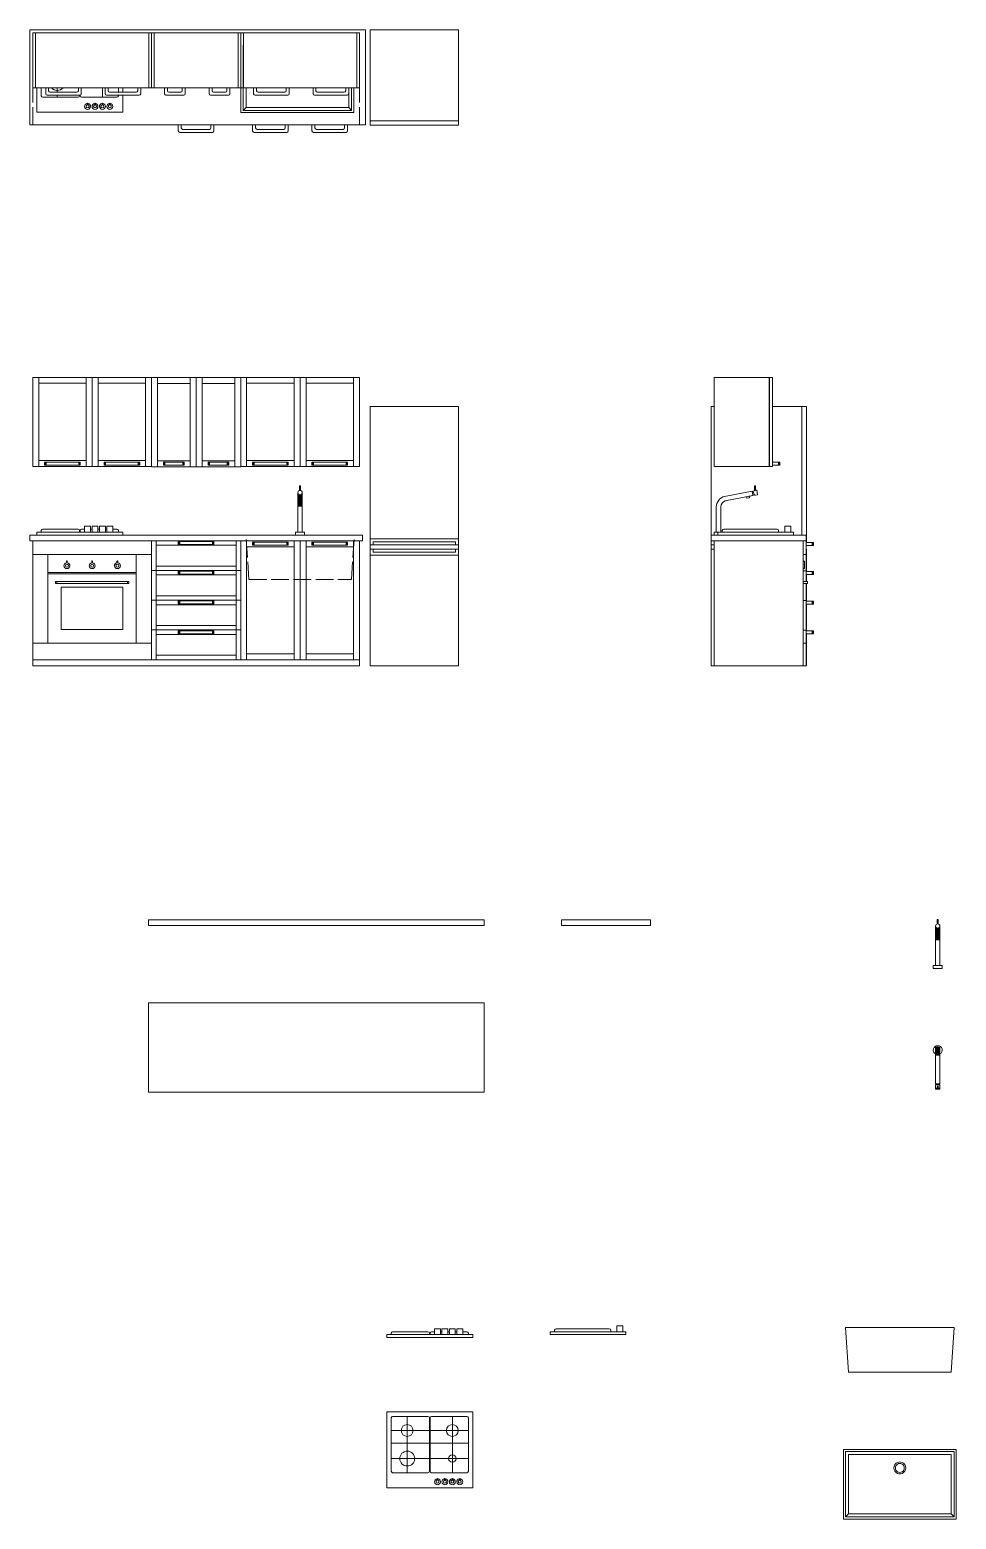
# Model space of a CAD drawing. Header units: millimetres. Extents: x 2174 to 3521, y 2060 to 3076.
# Drawn here: x 2174 to 2798, y 2073 to 3076 of the extents above; entities that cross this region are included whole.
import ezdxf

# ---------------------------------------------------------------- set-up
doc = ezdxf.new("R2010")
doc.units = ezdxf.units.MM
doc.linetypes.add('ACAD_ISO02W100', pattern=[15, 12, -3])
doc.layers.add('A-FURN', color=8, linetype='Continuous', lineweight=18)

# ---------------------------------------------------------------- blocks, each defined once
blk = doc.blocks.new('metod 70213569')
at = {"layer": 'A-FURN'}
for p, q in [((2476.7, 1323.8), (2476.7, 1325.8)), ((2476.7, 1325.8), (2477.7, 1325.8)), ((2500.7, 1323.8), (2476.7, 1323.8)), ((2476.7, 1323.8), (2477.7, 1323.8)), ((2476.7, 1323.8), (2476.8, 1323.8)), ((2476.8, 1323.8), (2476.8, 1325.8)), ((2477, 1325.8), (2477, 1323.8)), ((2477, 1325.8), (2477.3, 1325.8)), ((2477.3, 1325.8), (2477.3, 1323.8)), ((2477.7, 1325.8), (2477.7, 1323.8)), ((2499.7, 1325.8), (2499.7, 1323.8)), ((2500.7, 1325.8), (2499.7, 1325.8)), ((2500.7, 1323.8), (2499.7, 1323.8)), ((2500.4, 1325.8), (2500.1, 1325.8)), ((2500.1, 1325.8), (2500.1, 1323.8)), ((2500.4, 1325.8), (2500.4, 1323.8)), ((2500.6, 1323.8), (2500.6, 1325.8)), ((2500.7, 1323.8), (2500.6, 1323.8)), ((2500.7, 1323.8), (2500.7, 1325.8)), ((2515.7, 1306.3), (2515.7, 1326.3)), ((2458.7, 1306.3), (2458.7, 1286.3)), ((2458.7, 1306.3), (2461.7, 1306.3)), ((2461.7, 1306.3), (2461.7, 1286.3)), ((2476.7, 1303.8), (2476.7, 1305.8)), ((2476.7, 1305.8), (2477.7, 1305.8)), ((2500.7, 1303.8), (2476.7, 1303.8)), ((2476.8, 1303.8), (2476.8, 1305.8)), ((2477, 1305.8), (2477, 1303.8)), ((2477, 1305.8), (2477.3, 1305.8)), ((2477.3, 1305.8), (2477.3, 1303.8)), ((2477.7, 1305.8), (2477.7, 1303.8)), ((2499.7, 1305.8), (2499.7, 1303.8)), ((2500.7, 1305.8), (2499.7, 1305.8)), ((2500.7, 1303.8), (2499.7, 1303.8)), ((2500.4, 1305.8), (2500.1, 1305.8)), ((2500.1, 1305.8), (2500.1, 1303.8)), ((2500.4, 1305.8), (2500.4, 1303.8)), ((2500.6, 1303.8), (2500.6, 1305.8)), ((2500.7, 1303.8), (2500.6, 1303.8)), ((2500.7, 1303.8), (2500.7, 1305.8)), ((2515.7, 1286.3), (2515.7, 1306.3)), ((2518.7, 1286.3), (2518.7, 1306.3)), ((2458.7, 1286.3), (2518.7, 1286.3)), ((2458.7, 1286.3), (2458.7, 1266.3)), ((2458.7, 1286.3), (2461.7, 1286.3)), ((2461.7, 1289.3), (2515.7, 1289.3)), ((2461.7, 1286.3), (2461.7, 1266.3)), ((2515.7, 1283.3), (2461.7, 1283.3)), ((2476.7, 1283.8), (2476.7, 1285.8)), ((2476.7, 1285.8), (2477.7, 1285.8)), ((2500.7, 1283.8), (2476.7, 1283.8)), ((2476.8, 1283.8), (2476.8, 1285.8)), ((2477, 1285.8), (2477, 1283.8)), ((2477, 1285.8), (2477.3, 1285.8)), ((2477.3, 1285.8), (2477.3, 1283.8)), ((2477.7, 1285.8), (2477.7, 1283.8)), ((2499.7, 1285.8), (2499.7, 1283.8)), ((2500.7, 1285.8), (2499.7, 1285.8)), ((2500.7, 1283.8), (2499.7, 1283.8)), ((2500.4, 1285.8), (2500.1, 1285.8)), ((2500.1, 1285.8), (2500.1, 1283.8)), ((2500.4, 1285.8), (2500.4, 1283.8)), ((2500.6, 1283.8), (2500.6, 1285.8)), ((2500.7, 1283.8), (2500.6, 1283.8)), ((2500.7, 1283.8), (2500.7, 1285.8)), ((2515.7, 1266.3), (2515.7, 1286.3)), ((2515.7, 1286.3), (2515.7, 1283.3)), ((2518.7, 1266.3), (2518.7, 1286.3)), ((2458.7, 1266.3), (2518.7, 1266.3)), ((2458.7, 1266.3), (2458.7, 1246.3)), ((2458.7, 1266.3), (2461.7, 1266.3)), ((2461.7, 1269.3), (2515.7, 1269.3)), ((2461.7, 1266.3), (2461.7, 1246.3)), ((2515.7, 1263.3), (2461.7, 1263.3)), ((2476.7, 1263.8), (2476.7, 1265.8)), ((2476.7, 1265.8), (2477.7, 1265.8)), ((2500.7, 1263.8), (2476.7, 1263.8)), ((2476.8, 1263.8), (2476.8, 1265.8)), ((2477, 1265.8), (2477.3, 1265.8)), ((2477, 1265.8), (2477, 1263.8)), ((2477.3, 1265.8), (2477.3, 1263.8)), ((2477.7, 1265.8), (2477.7, 1263.8)), ((2499.7, 1265.8), (2499.7, 1263.8)), ((2500.7, 1265.8), (2499.7, 1265.8)), ((2500.7, 1263.8), (2499.7, 1263.8)), ((2500.4, 1265.8), (2500.1, 1265.8)), ((2500.1, 1265.8), (2500.1, 1263.8)), ((2500.4, 1265.8), (2500.4, 1263.8)), ((2500.6, 1263.8), (2500.6, 1265.8)), ((2500.7, 1263.8), (2500.6, 1263.8)), ((2500.7, 1263.8), (2500.7, 1265.8)), ((2515.7, 1246.3), (2515.7, 1266.3)), ((2515.7, 1266.3), (2515.7, 1263.3)), ((2518.7, 1246.3), (2518.7, 1266.3)), ((2458.7, 1246.3), (2518.7, 1246.3)), ((2461.7, 1249.3), (2515.7, 1249.3))]:
    blk.add_line(p, q, dxfattribs=at)
for points in [[(2458.7, 1326.3), (2458.7, 1306.3), (2518.7, 1306.3), (2518.7, 1326.3), (2458.7, 1326.3), (2461.7, 1326.3), (2461.7, 1306.3)], [(2515.7, 1326.3), (2515.7, 1323.3), (2461.7, 1323.3)], [(2476.7, 1325.8), (2500.7, 1325.8)], [(2499.7, 1323.8), (2499.7, 1325.8)], [(2499.7, 1323.8), (2499.7, 1325.8)], [(2499.7, 1323.8), (2499.7, 1325.8)], [(2461.7, 1309.3), (2515.7, 1309.3)], [(2515.7, 1306.3), (2515.7, 1303.3), (2461.7, 1303.3)], [(2476.7, 1305.8), (2500.7, 1305.8)], [(2499.7, 1303.8), (2499.7, 1305.8)], [(2499.7, 1303.8), (2499.7, 1305.8)], [(2499.7, 1303.8), (2499.7, 1305.8)], [(2476.7, 1285.8), (2500.7, 1285.8)], [(2499.7, 1283.8), (2499.7, 1285.8)], [(2499.7, 1283.8), (2499.7, 1285.8)], [(2499.7, 1283.8), (2499.7, 1285.8)], [(2476.7, 1265.8), (2500.7, 1265.8)], [(2499.7, 1263.8), (2499.7, 1265.8)], [(2499.7, 1263.8), (2499.7, 1265.8)], [(2499.7, 1263.8), (2499.7, 1265.8)]]:
    blk.add_lwpolyline(points, dxfattribs=at)
blk = doc.blocks.new('metod 50215475')
at = {"layer": 'A-FURN'}
for p, q in [((2458, 1312.8), (2458, 1232.8)), ((2466, 1311.8), (2490, 1311.8)), ((2466, 1311.8), (2466, 1309.8)), ((2466, 1311.8), (2467, 1311.8)), ((2466, 1311.8), (2466.1, 1311.8)), ((2466, 1309.8), (2467, 1309.8)), ((2466.1, 1311.8), (2466.1, 1309.8)), ((2466.3, 1309.8), (2466.3, 1311.8)), ((2466.3, 1309.8), (2466.6, 1309.8)), ((2466.6, 1309.8), (2466.6, 1311.8)), ((2467, 1309.8), (2467, 1311.8)), ((2489, 1309.8), (2489, 1311.8)), ((2490, 1309.8), (2489, 1309.8)), ((2489.4, 1309.8), (2489.4, 1311.8)), ((2489.7, 1309.8), (2489.4, 1309.8)), ((2489.7, 1309.8), (2489.7, 1311.8)), ((2489.9, 1311.8), (2489.9, 1309.8)), ((2490, 1311.8), (2490, 1309.8)), ((2506, 1311.8), (2530, 1311.8)), ((2506, 1311.8), (2506, 1309.8)), ((2506, 1311.8), (2507, 1311.8)), ((2506, 1311.8), (2506.1, 1311.8)), ((2506, 1309.8), (2507, 1309.8)), ((2506.1, 1311.8), (2506.1, 1309.8)), ((2506.3, 1309.8), (2506.3, 1311.8)), ((2506.3, 1309.8), (2506.6, 1309.8)), ((2506.6, 1309.8), (2506.6, 1311.8)), ((2507, 1309.8), (2507, 1311.8)), ((2529, 1309.8), (2529, 1311.8)), ((2530, 1311.8), (2529, 1311.8)), ((2530, 1309.8), (2529, 1309.8)), ((2529.4, 1309.8), (2529.4, 1311.8)), ((2529.7, 1309.8), (2529.4, 1309.8)), ((2529.7, 1309.8), (2529.7, 1311.8)), ((2530, 1311.8), (2529.9, 1311.8)), ((2529.9, 1311.8), (2529.9, 1309.8)), ((2530, 1311.8), (2530, 1309.8)), ((2538, 1232.8), (2538, 1312.8))]:
    blk.add_line(p, q, dxfattribs=at)
for points in [[(2458, 1232.8), (2498, 1232.8), (2498, 1312.8), (2458, 1312.8), (2458, 1232.8)], [(2462, 1232.8), (2462, 1312.8)], [(2494, 1308.8), (2462, 1308.8)], [(2490, 1309.8), (2466, 1309.8)], [(2467, 1311.8), (2467, 1309.8)], [(2467, 1311.8), (2467, 1309.8)], [(2467, 1311.8), (2467, 1309.8)], [(2498, 1312.8), (2494, 1312.8)], [(2494, 1312.8), (2494, 1232.8)], [(2498, 1232.8), (2538, 1232.8), (2538, 1312.8), (2498, 1312.8), (2498, 1232.8)], [(2502, 1232.8), (2502, 1312.8)], [(2534, 1308.8), (2502, 1308.8)], [(2530, 1309.8), (2506, 1309.8)], [(2507, 1311.8), (2507, 1309.8)], [(2507, 1311.8), (2507, 1309.8)], [(2507, 1311.8), (2507, 1309.8)], [(2538, 1312.8), (2534, 1312.8)], [(2534, 1312.8), (2534, 1232.8)], [(2494, 1236.8), (2462, 1236.8)], [(2534, 1236.8), (2502, 1236.8)]]:
    blk.add_lwpolyline(points, dxfattribs=at)
blk = doc.blocks.new('pensile 1')
at = {"layer": 'A-FURN'}
for p, q in [((3310.9, 917.1), (3310.9, 857.1)), ((3390.9, 857.1), (3390.9, 917.1)), ((3318.9, 860.1), (3342.9, 860.1)), ((3318.9, 860.1), (3318.9, 858.1)), ((3318.9, 860.1), (3319.9, 860.1)), ((3318.9, 860.1), (3319, 860.1)), ((3318.9, 858.1), (3319.9, 858.1)), ((3319, 860.1), (3319, 858.1)), ((3319.2, 858.1), (3319.2, 860.1)), ((3319.2, 858.1), (3319.5, 858.1)), ((3319.5, 858.1), (3319.5, 860.1)), ((3319.9, 858.1), (3319.9, 860.1)), ((3341.9, 858.1), (3341.9, 860.1)), ((3342.9, 858.1), (3341.9, 858.1)), ((3342.3, 858.1), (3342.3, 860.1)), ((3342.6, 858.1), (3342.3, 858.1)), ((3342.6, 858.1), (3342.6, 860.1)), ((3342.8, 860.1), (3342.8, 858.1)), ((3342.9, 860.1), (3342.9, 858.1)), ((3358.9, 860.1), (3382.9, 860.1)), ((3358.9, 860.1), (3358.9, 858.1)), ((3358.9, 860.1), (3359.9, 860.1)), ((3358.9, 860.1), (3359, 860.1)), ((3358.9, 858.1), (3359.9, 858.1)), ((3359, 860.1), (3359, 858.1)), ((3359.2, 858.1), (3359.2, 860.1)), ((3359.2, 858.1), (3359.5, 858.1)), ((3359.5, 858.1), (3359.5, 860.1)), ((3359.9, 858.1), (3359.9, 860.1)), ((3381.9, 858.1), (3381.9, 860.1)), ((3382.9, 858.1), (3381.9, 858.1)), ((3382.3, 858.1), (3382.3, 860.1)), ((3382.6, 858.1), (3382.3, 858.1)), ((3382.6, 858.1), (3382.6, 860.1)), ((3382.8, 860.1), (3382.8, 858.1)), ((3382.9, 860.1), (3382.9, 858.1))]:
    blk.add_line(p, q, dxfattribs=at)
for points in [[(3310.9, 857.1), (3350.9, 857.1), (3350.9, 917.1), (3310.9, 917.1)], [(3350.9, 857.1), (3390.9, 857.1), (3390.9, 917.1), (3350.9, 917.1)]]:
    blk.add_lwpolyline(points, close=True, dxfattribs=at)
for points in [[(3314.9, 857.1), (3314.9, 917.1)], [(3346.9, 913.1), (3314.9, 913.1)], [(3350.9, 917.1), (3346.9, 917.1)], [(3346.9, 917.1), (3346.9, 857.1)], [(3354.9, 857.1), (3354.9, 917.1)], [(3386.9, 913.1), (3354.9, 913.1)], [(3390.9, 917.1), (3386.9, 917.1)], [(3386.9, 917.1), (3386.9, 857.1)], [(3314.9, 861.1), (3346.9, 861.1)], [(3346.9, 857.1), (3314.9, 857.1)], [(3342.9, 858.1), (3318.9, 858.1)], [(3319.9, 860.1), (3319.9, 858.1)], [(3319.9, 860.1), (3319.9, 858.1)], [(3319.9, 860.1), (3319.9, 858.1)], [(3354.9, 861.1), (3386.9, 861.1)], [(3386.9, 857.1), (3354.9, 857.1)], [(3382.9, 858.1), (3358.9, 858.1)], [(3359.9, 860.1), (3359.9, 858.1)], [(3359.9, 860.1), (3359.9, 858.1)], [(3359.9, 860.1), (3359.9, 858.1)]]:
    blk.add_lwpolyline(points, dxfattribs=at)
blk = doc.blocks.new('pensile2')
at = {"layer": 'A-FURN'}
for p, q in [((3310.9, 1510.5), (3310.9, 1450.5)), ((3340.9, 1510.5), (3310.9, 1510.5)), ((3310.9, 1510.5), (3310.9, 1450.5)), ((3336.9, 1506.5), (3314.9, 1506.5)), ((3340.9, 1510.5), (3336.9, 1510.5)), ((3336.9, 1510.5), (3336.9, 1450.5)), ((3340.9, 1450.5), (3340.9, 1510.5)), ((3340.9, 1450.5), (3340.9, 1510.5)), ((3340.9, 1510.5), (3370.9, 1510.5)), ((3340.9, 1510.5), (3344.9, 1510.5)), ((3344.9, 1510.5), (3344.9, 1450.5)), ((3344.9, 1506.5), (3366.9, 1506.5)), ((3370.9, 1510.5), (3370.9, 1450.5)), ((3370.9, 1510.5), (3370.9, 1450.5)), ((3314.9, 1454.5), (3336.9, 1454.5)), ((3366.9, 1454.5), (3344.9, 1454.5)), ((3310.9, 1450.5), (3340.9, 1450.5)), ((3336.9, 1450.5), (3310.9, 1450.5)), ((3318.9, 1453.5), (3332.9, 1453.5)), ((3318.9, 1453.5), (3318.9, 1451.5)), ((3319, 1453.5), (3319, 1451.5)), ((3319.2, 1451.5), (3319.2, 1453.5)), ((3319.5, 1451.5), (3319.5, 1453.5)), ((3332.3, 1453.5), (3332.3, 1451.5)), ((3332.6, 1453.5), (3332.6, 1451.5)), ((3332.8, 1451.5), (3332.8, 1453.5)), ((3332.9, 1451.5), (3332.9, 1453.5)), ((3370.9, 1450.5), (3340.9, 1450.5)), ((3344.9, 1450.5), (3370.9, 1450.5)), ((3348.9, 1453.5), (3362.9, 1453.5)), ((3348.9, 1453.5), (3348.9, 1451.5)), ((3349, 1453.5), (3349, 1451.5)), ((3349.2, 1451.5), (3349.2, 1453.5)), ((3349.5, 1451.5), (3349.5, 1453.5)), ((3362.3, 1453.5), (3362.3, 1451.5)), ((3362.6, 1453.5), (3362.6, 1451.5)), ((3362.8, 1451.5), (3362.8, 1453.5)), ((3362.9, 1451.5), (3362.9, 1453.5))]:
    blk.add_line(p, q, dxfattribs=at)
for points in [[(3314.9, 1450.5), (3314.9, 1510.5)], [(3366.9, 1450.5), (3366.9, 1510.5)], [(3332.9, 1451.5), (3318.9, 1451.5)], [(3319.9, 1453.5), (3319.9, 1451.5)], [(3331.9, 1451.5), (3331.9, 1453.5)], [(3362.9, 1451.5), (3348.9, 1451.5)], [(3349.9, 1453.5), (3349.9, 1451.5)], [(3361.9, 1451.5), (3361.9, 1453.5)]]:
    blk.add_lwpolyline(points, dxfattribs=at)
blk = doc.blocks.new('pensile vista laterale')
at = {"layer": 'A-FURN'}
for p, q in [((2979.2, 1307.4), (2979.2, 1247.4)), ((2981.2, 1307.4), (2979.2, 1307.4)), ((2981.2, 1247.4), (2981.2, 1307.4)), ((2979.2, 1247.4), (2981.2, 1247.4))]:
    blk.add_line(p, q, dxfattribs=at)
blk.add_lwpolyline([(2978.9, 1307.4), (2941.9, 1307.4), (2941.9, 1247.4), (2978.9, 1247.4), (2978.9, 1307.4)], dxfattribs=at)

msp = doc.modelspace()

# ---------------------------------------------------------------- linework, layer by layer
at = {"layer": 'A-FURN', "linetype": 'ACAD_ISO02W100'}
for p, q in [((2176.2, 3073.6), (2396.2, 3073.6)), ((2321.7, 2705.6), (2319.7, 2735.6)), ((2390.7, 2705.6), (2392.7, 2735.6)), ((2321.7, 2705.6), (2390.7, 2705.6))]:
    msp.add_line(p, q, dxfattribs=at)
at = {"layer": 'A-FURN'}
for p, q in [((2403.4, 3075.6), (2462.9, 3075.6)), ((2403.4, 3011.4), (2403.4, 3075.6)), ((2462.9, 3075.6), (2462.9, 3011.4)), ((2317.9, 3065.4), (2318, 3065.4)), ((2317.9, 3021.4), (2317.9, 3065.4)), ((2184.9, 3036.6), (2184.9, 3032.6)), ((2186.9, 3036.6), (2184.9, 3036.6)), ((2185.9, 3031.6), (2207.9, 3031.6)), ((2186.9, 3034.6), (2186.9, 3036.6)), ((2205.9, 3033.6), (2187.9, 3033.6)), ((2208.9, 3036.6), (2206.9, 3036.6)), ((2206.9, 3036.6), (2206.9, 3034.6)), ((2207.7, 3031.6), (2207.7, 3031.3)), ((2208.1, 3031.3), (2208.1, 3031.7)), ((2208.9, 3032.6), (2208.9, 3036.6)), ((2232.9, 3030.3), (2209.1, 3030.3)), ((2224.9, 3036.6), (2224.9, 3032.6)), ((2226.9, 3036.6), (2224.9, 3036.6)), ((2225.9, 3031.6), (2247.9, 3031.6)), ((2226.9, 3034.6), (2226.9, 3036.6)), ((2245.9, 3033.6), (2227.9, 3033.6)), ((2248.9, 3036.6), (2246.9, 3036.6)), ((2246.9, 3036.6), (2246.9, 3034.6)), ((2248.9, 3032.6), (2248.9, 3036.6)), ((2264.9, 3036.6), (2264.9, 3032.6)), ((2266.9, 3036.6), (2264.9, 3036.6)), ((2265.9, 3031.6), (2277.9, 3031.6)), ((2266.9, 3034.6), (2266.9, 3036.6)), ((2275.9, 3033.6), (2267.9, 3033.6)), ((2278.9, 3036.6), (2276.9, 3036.6)), ((2276.9, 3034.6), (2276.9, 3036.6)), ((2278.9, 3032.6), (2278.9, 3036.6)), ((2294.9, 3036.6), (2294.9, 3032.6)), ((2296.9, 3036.6), (2294.9, 3036.6)), ((2295.9, 3031.6), (2307.9, 3031.6)), ((2296.9, 3034.6), (2296.9, 3036.6)), ((2296.9, 3036.6), (2296.9, 3034.6)), ((2305.9, 3033.6), (2297.9, 3033.6)), ((2308.9, 3036.6), (2306.9, 3036.6)), ((2306.9, 3036.6), (2306.9, 3034.6)), ((2308.9, 3032.6), (2308.9, 3036.6)), ((2316.4, 3019.9), (2316.4, 3036.6)), ((2324.9, 3036.6), (2324.9, 3032.6)), ((2326.9, 3036.6), (2324.9, 3036.6)), ((2325.9, 3031.6), (2347.9, 3031.6)), ((2326.9, 3034.6), (2326.9, 3036.6)), ((2345.9, 3033.6), (2327.9, 3033.6)), ((2348.9, 3036.6), (2346.9, 3036.6)), ((2346.9, 3036.6), (2346.9, 3034.6)), ((2348.9, 3032.6), (2348.9, 3036.6)), ((2364.9, 3036.6), (2364.9, 3032.6)), ((2366.9, 3036.6), (2364.9, 3036.6)), ((2365.9, 3031.6), (2387.9, 3031.6)), ((2366.9, 3034.6), (2366.9, 3036.6)), ((2385.9, 3033.6), (2367.9, 3033.6)), ((2388.9, 3036.6), (2386.9, 3036.6)), ((2386.9, 3036.6), (2386.9, 3034.6)), ((2388.9, 3032.6), (2388.9, 3036.6)), ((2390.9, 3036.6), (2390.9, 3021.4)), ((2392.4, 3036.6), (2392.4, 3019.9)), ((2212.9, 3026.1), (2212.9, 3025.1)), ((2213.4, 3025.1), (2213.4, 3026.1)), ((2217.9, 3026.1), (2217.9, 3025.1)), ((2218.4, 3025.1), (2218.4, 3026.1)), ((2222.9, 3026.1), (2222.9, 3025.1)), ((2223.4, 3025.1), (2223.4, 3026.1)), ((2227.9, 3026.1), (2227.9, 3025.1)), ((2228.4, 3025.1), (2228.4, 3026.1)), ((2392.4, 3019.9), (2316.4, 3019.9)), ((2390.9, 3021.4), (2317.9, 3021.4)), ((2388.9, 3023.4), (2319.9, 3023.4)), ((2274.2, 3011.6), (2274.2, 3007.6)), ((2276.2, 3011.6), (2274.2, 3011.6)), ((2276.2, 3009.6), (2276.2, 3011.6)), ((2295.2, 3008.6), (2277.2, 3008.6)), ((2298.2, 3011.6), (2296.2, 3011.6)), ((2296.2, 3011.6), (2296.2, 3009.6)), ((2298.2, 3007.6), (2298.2, 3011.6)), ((2324.2, 3011.6), (2324.2, 3007.6)), ((2326.2, 3011.6), (2324.2, 3011.6)), ((2326.2, 3009.6), (2326.2, 3011.6)), ((2345.2, 3008.6), (2327.2, 3008.6)), ((2348.2, 3011.6), (2346.2, 3011.6)), ((2346.2, 3011.6), (2346.2, 3009.6)), ((2348.2, 3007.6), (2348.2, 3011.6)), ((2364.2, 3011.6), (2364.2, 3007.6)), ((2366.2, 3011.6), (2364.2, 3011.6)), ((2366.2, 3009.6), (2366.2, 3011.6)), ((2385.2, 3008.6), (2367.2, 3008.6)), ((2388.2, 3011.6), (2386.2, 3011.6)), ((2386.2, 3011.6), (2386.2, 3009.6)), ((2388.2, 3007.6), (2388.2, 3011.6)), ((2462.9, 3011.4), (2403.4, 3011.4)), ((2275.2, 3006.6), (2297.2, 3006.6)), ((2325.2, 3006.6), (2347.2, 3006.6)), ((2365.2, 3006.6), (2387.2, 3006.6)), ((2403.4, 2822.1), (2462.9, 2822.1)), ((2403.4, 2647.6), (2403.4, 2822.1)), ((2462.9, 2822.1), (2462.9, 2647.6)), ((2632.9, 2822.1), (2632.9, 2647.6)), ((2697.1, 2822.1), (2694.1, 2822.1)), ((2694.1, 2822.1), (2694.1, 2735.6)), ((2678.3, 2782.6), (2678.3, 2784.6)), ((2678.3, 2782.6), (2678.5, 2782.6)), ((2678.6, 2782.6), (2678.6, 2784.6)), ((2678.8, 2784.6), (2678.8, 2782.6)), ((2679, 2782.6), (2679, 2784.6)), ((2679.2, 2784.6), (2679.2, 2782.6)), ((2679.3, 2784.6), (2679.3, 2782.6)), ((2355.8, 2765.7), (2355.8, 2768.6)), ((2355.8, 2768.6), (2356.5, 2768.6)), ((2355.8, 2768.6), (2356.2, 2768.6)), ((2356.2, 2768.6), (2356.2, 2765.7)), ((2356.5, 2768.6), (2356.5, 2765.7)), ((2662.9, 2768.6), (2662.2, 2768.6)), ((2662.2, 2768.6), (2662.2, 2765.4)), ((2662.9, 2765.7), (2662.9, 2768.6)), ((2354.7, 2737.6), (2354.7, 2764.2)), ((2354.7, 2762), (2357.7, 2762)), ((2357.7, 2761.3), (2354.7, 2761.3)), ((2354.7, 2760.7), (2357.7, 2760.7)), ((2357.7, 2760.1), (2354.7, 2760.1)), ((2354.7, 2759.6), (2357.7, 2759.6)), ((2357.7, 2759.1), (2354.7, 2759.1)), ((2354.7, 2758.6), (2357.7, 2758.6)), ((2357.7, 2758.2), (2354.7, 2758.2)), ((2354.7, 2757.8), (2357.7, 2757.8)), ((2357.7, 2757.3), (2354.7, 2757.3)), ((2354.7, 2756.9), (2357.7, 2756.9)), ((2357.7, 2737.6), (2357.7, 2764.2)), ((2641.9, 2761.6), (2660.5, 2765.1)), ((2642.4, 2758.6), (2661, 2762.1)), ((2656.6, 2761.3), (2656.8, 2760.3)), ((2656.8, 2760.3), (2658.8, 2760.7)), ((2658.4, 2761.7), (2657.5, 2761.5)), ((2658.6, 2761.7), (2658.8, 2760.7)), ((2661, 2762.1), (2660.5, 2765.1)), ((2662.1, 2762.6), (2661, 2762.1)), ((2661.2, 2765.2), (2663.7, 2765.7)), ((2661.2, 2765.2), (2663.7, 2765.7)), ((2661.6, 2763.3), (2661.2, 2765.2)), ((2661.2, 2765.2), (2661.6, 2763.3)), ((2662.3, 2762.4), (2661.6, 2763.3)), ((2662.3, 2762.4), (2664.2, 2762.7)), ((2662.3, 2762.4), (2662.8, 2762.5)), ((2663.7, 2765.7), (2662.9, 2765.7)), ((2664.2, 2762.7), (2663.7, 2765.7)), ((2357.7, 2756.5), (2354.7, 2756.5)), ((2354.7, 2756.2), (2357.7, 2756.2)), ((2357.7, 2755.9), (2354.7, 2755.9)), ((2354.7, 2755.6), (2357.7, 2755.6)), ((2357.7, 2755.3), (2354.7, 2755.3)), ((2354.7, 2755), (2357.7, 2755)), ((2636.4, 2737.6), (2636.4, 2754.6)), ((2639.4, 2737.6), (2639.4, 2754.6)), ((2639.4, 2754.6), (2639.4, 2754.6)), ((2178.9, 2735.6), (2178.9, 2737.6)), ((2178.9, 2737.6), (2236.9, 2737.6)), ((2181.9, 2738.6), (2181.9, 2737.6)), ((2206.7, 2739.6), (2182.9, 2739.6)), ((2207.7, 2738.6), (2207.7, 2737.6)), ((2208.1, 2738.6), (2208.1, 2737.6)), ((2211.1, 2741.6), (2211.1, 2737.6)), ((2215.1, 2741.6), (2215.1, 2737.6)), ((2216.1, 2741.6), (2216.1, 2737.6)), ((2220.1, 2741.6), (2220.1, 2737.6)), ((2221.1, 2741.6), (2221.1, 2737.6)), ((2225.1, 2741.6), (2225.1, 2737.6)), ((2226.1, 2741.6), (2226.1, 2737.6)), ((2230.1, 2741.6), (2230.1, 2737.6)), ((2233.9, 2738.6), (2233.9, 2737.6)), ((2353.2, 2735.6), (2353.2, 2737.6)), ((2353.2, 2737.6), (2359.2, 2737.6)), ((2359.2, 2737.6), (2359.2, 2735.6)), ((2637.4, 2737.6), (2634.9, 2737.6)), ((2634.9, 2737.6), (2637.9, 2737.6)), ((2634.9, 2737.6), (2634.9, 2735.6)), ((2637.4, 2735.6), (2637.4, 2737.6)), ((2637.4, 2737.6), (2688.4, 2737.6)), ((2640.4, 2738.6), (2640.4, 2737.6)), ((2677.3, 2739.6), (2641.4, 2739.6)), ((2678.3, 2738.6), (2678.3, 2737.6)), ((2686.5, 2741.6), (2686.5, 2737.6)), ((2176.2, 2731.6), (2176.2, 2651.6)), ((2176.2, 2729.6), (2176.2, 2653.6)), ((2256.2, 2651.6), (2256.2, 2731.6)), ((2313.2, 2735.6), (2386.2, 2735.6)), ((2352.7, 2735.6), (2346.7, 2735.6)), ((2403.4, 2736.1), (2403.4, 2734.6)), ((2462.9, 2733.1), (2403.4, 2733.1)), ((2462.9, 2729.1), (2403.4, 2729.1)), ((2460.9, 2731.1), (2405.4, 2731.1)), ((2405.4, 2729.1), (2405.4, 2731.1)), ((2460.9, 2729.1), (2460.9, 2731.1)), ((2462.9, 2726.1), (2462.9, 2729.1)), ((2632.9, 2731.6), (2634.9, 2731.6)), ((2632.9, 2729.1), (2634.9, 2729.1)), ((2634.9, 2735.6), (2640.9, 2735.6)), ((2634.9, 2731.6), (2634.9, 2647.6)), ((2637.4, 2735.6), (2688.4, 2735.6)), ((2694.9, 2731.6), (2694.9, 2647.6)), ((2696.9, 2729.1), (2697.1, 2729.1)), ((2700.9, 2728.6), (2700.9, 2730.6)), ((2700.9, 2728.6), (2701.1, 2728.6)), ((2701.2, 2728.6), (2701.2, 2730.6)), ((2701.5, 2730.6), (2701.5, 2728.6)), ((2701.7, 2728.6), (2701.7, 2730.6)), ((2701.8, 2730.6), (2701.8, 2728.6)), ((2701.9, 2730.6), (2701.9, 2728.6)), ((2198.9, 2718), (2198.9, 2717)), ((2199.4, 2717), (2199.4, 2718)), ((2215.9, 2718), (2215.9, 2717)), ((2216.4, 2717), (2216.4, 2718)), ((2232.9, 2718), (2232.9, 2717)), ((2233.4, 2717), (2233.4, 2718)), ((2403.4, 2726.1), (2462.9, 2726.1)), ((2403.4, 2722.1), (2462.9, 2722.1)), ((2405.4, 2726.1), (2405.4, 2724.1)), ((2405.4, 2724.1), (2460.9, 2724.1)), ((2460.9, 2726.1), (2460.9, 2724.1)), ((2632.9, 2726.1), (2634.9, 2726.1)), ((2694.9, 2722.4), (2694.9, 2662.9)), ((2696.9, 2726.1), (2697.1, 2726.1)), ((2700.9, 2709.1), (2700.9, 2711.1)), ((2700.9, 2709.1), (2701.1, 2709.1)), ((2701.2, 2709.1), (2701.2, 2711.1)), ((2701.5, 2711.1), (2701.5, 2709.1)), ((2701.7, 2709.1), (2701.7, 2711.1)), ((2701.8, 2711.1), (2701.8, 2709.1)), ((2701.9, 2711.1), (2701.9, 2709.1)), ((2191.4, 2704.4), (2240.9, 2704.4)), ((2191.4, 2702.9), (2192.4, 2702.9)), ((2192.4, 2702.9), (2192.4, 2704.4)), ((2195.4, 2700.4), (2236.9, 2700.4)), ((2195.4, 2700.4), (2195.4, 2671.9)), ((2239.9, 2702.9), (2239.9, 2704.4)), ((2240.9, 2702.9), (2239.9, 2702.9)), ((2697.9, 2704.4), (2694.9, 2704.4)), ((2700.9, 2689.1), (2700.9, 2691.1)), ((2700.9, 2689.1), (2701.1, 2689.1)), ((2701.2, 2689.1), (2701.2, 2691.1)), ((2701.5, 2691.1), (2701.5, 2689.1)), ((2701.7, 2689.1), (2701.7, 2691.1)), ((2701.8, 2691.1), (2701.8, 2689.1)), ((2701.9, 2691.1), (2701.9, 2689.1)), ((2700.9, 2669.1), (2700.9, 2671.1)), ((2700.9, 2669.1), (2701.1, 2669.1)), ((2701.2, 2669.1), (2701.2, 2671.1)), ((2701.5, 2671.1), (2701.5, 2669.1)), ((2701.7, 2669.1), (2701.7, 2671.1)), ((2701.8, 2671.1), (2701.8, 2669.1)), ((2701.9, 2671.1), (2701.9, 2669.1)), ((2176.2, 2651.6), (2396.2, 2651.6)), ((2176.2, 2651.6), (2178, 2651.6)), ((2254.4, 2651.6), (2178, 2651.6)), ((2254.4, 2651.6), (2254.4, 2651.8)), ((2254.4, 2651.6), (2256.2, 2651.6)), ((2256.2, 2651.6), (2254.4, 2651.6)), ((2462.9, 2647.6), (2403.4, 2647.6)), ((2634.9, 2647.6), (2690.9, 2647.6)), ((2785.2, 2473.9), (2785.2, 2476.8)), ((2785.2, 2476.8), (2785.9, 2476.8)), ((2785.2, 2476.8), (2785.5, 2476.8)), ((2785.5, 2476.8), (2785.5, 2473.9)), ((2785.9, 2476.8), (2785.9, 2473.9)), ((2784, 2445.8), (2784.1, 2472.4)), ((2784.1, 2470.2), (2787, 2470.2)), ((2787, 2469.5), (2784.1, 2469.5)), ((2784.1, 2468.9), (2787, 2468.9)), ((2787, 2468.3), (2784.1, 2468.3)), ((2784, 2467.8), (2787, 2467.8)), ((2787, 2467.3), (2784, 2467.3)), ((2784, 2466.8), (2787, 2466.8)), ((2787, 2466.4), (2784, 2466.4)), ((2787, 2445.8), (2787, 2472.4)), ((2784, 2463.8), (2787, 2463.8)), ((2787, 2463.5), (2784, 2463.5)), ((2784, 2463.2), (2787, 2463.2)), ((2784, 2466), (2787, 2466)), ((2787, 2465.5), (2784, 2465.5)), ((2784, 2465.1), (2787, 2465.1)), ((2787, 2464.7), (2784, 2464.7)), ((2784, 2464.4), (2787, 2464.4)), ((2787, 2464.1), (2784, 2464.1)), ((2782.5, 2443.8), (2782.5, 2445.8)), ((2782.5, 2445.8), (2788.5, 2445.8)), ((2788.5, 2443.8), (2782.5, 2443.8)), ((2788.5, 2445.8), (2788.5, 2443.8)), ((2784, 2390.4), (2784, 2366.3)), ((2787, 2390.4), (2784, 2390.4)), ((2784, 2390.1), (2787, 2390.1)), ((2787, 2389.8), (2784, 2389.8)), ((2784, 2389.5), (2787, 2389.5)), ((2787, 2389.2), (2784, 2389.2)), ((2784, 2388.9), (2787, 2388.9)), ((2787, 2388.5), (2784, 2388.5)), ((2784, 2388.1), (2787, 2388.1)), ((2787, 2387.6), (2784, 2387.6)), ((2784, 2387.2), (2787, 2387.2)), ((2787, 2386.8), (2784, 2386.8)), ((2784, 2386.4), (2787, 2386.4)), ((2787, 2390.4), (2787, 2366.3)), ((2787, 2385.9), (2784, 2385.9)), ((2784, 2385.4), (2787, 2385.4)), ((2784, 2366.3), (2787, 2366.3)), ((2784, 2365.6), (2784, 2362.6)), ((2784, 2365.6), (2787, 2365.6)), ((2784, 2363.2), (2787, 2363.2)), ((2784, 2362.6), (2787, 2362.6)), ((2787, 2365.6), (2787, 2362.6)), ((2414.5, 2195.4), (2414.5, 2197.4)), ((2414.5, 2197.4), (2472.5, 2197.4)), ((2414.5, 2195.4), (2472.5, 2195.4)), ((2417.5, 2198.4), (2417.5, 2197.4)), ((2442.3, 2199.4), (2418.5, 2199.4)), ((2443.3, 2198.4), (2443.3, 2197.4)), ((2443.7, 2198.4), (2443.7, 2197.4)), ((2446.7, 2201.4), (2446.7, 2197.4)), ((2450.7, 2201.4), (2450.7, 2197.4)), ((2451.7, 2201.4), (2451.7, 2197.4)), ((2455.7, 2201.4), (2455.7, 2197.4)), ((2456.7, 2201.4), (2456.7, 2197.4)), ((2460.7, 2201.4), (2460.7, 2197.4)), ((2461.7, 2201.4), (2461.7, 2197.4)), ((2465.7, 2201.4), (2465.7, 2197.4)), ((2469.5, 2198.4), (2469.5, 2197.4)), ((2524.5, 2197.4), (2524.5, 2199.4)), ((2524.5, 2199.4), (2575.5, 2199.4)), ((2524.5, 2197.4), (2575.5, 2197.4)), ((2527.5, 2200.4), (2527.5, 2199.4)), ((2564.4, 2201.4), (2528.5, 2201.4)), ((2565.4, 2200.4), (2565.4, 2199.4)), ((2573.5, 2203.4), (2573.5, 2199.4)), ((2723.5, 2202.2), (2796.5, 2202.2)), ((2725.5, 2172.2), (2723.5, 2202.2)), ((2794.5, 2172.2), (2796.5, 2202.2)), ((2725.5, 2172.2), (2794.5, 2172.2)), ((2443.3, 2141.4), (2443.3, 2105.5)), ((2443.7, 2105.5), (2443.7, 2141.4)), ((2417.5, 2124.4), (2443.3, 2124.4)), ((2722, 2073.2), (2722, 2120.2)), ((2722, 2120.2), (2798, 2120.2)), ((2723.5, 2118.7), (2796.5, 2118.7)), ((2723.5, 2074.7), (2723.5, 2118.7)), ((2725.5, 2116.7), (2794.5, 2116.7)), ((2796.5, 2118.7), (2796.5, 2074.7)), ((2798, 2120.2), (2798, 2073.2)), ((2468.5, 2104.5), (2444.7, 2104.5)), ((2448.5, 2100.4), (2448.5, 2099.4)), ((2449, 2099.4), (2449, 2100.4)), ((2453.5, 2100.4), (2453.5, 2099.4)), ((2454, 2099.4), (2454, 2100.4)), ((2458.5, 2100.4), (2458.5, 2099.4)), ((2459, 2099.4), (2459, 2100.4)), ((2463.5, 2100.4), (2463.5, 2099.4)), ((2464, 2099.4), (2464, 2100.4)), ((2794.5, 2076.7), (2725.5, 2076.7)), ((2722, 2073.2), (2798, 2073.2)), ((2796.5, 2074.7), (2723.5, 2074.7))]:
    msp.add_line(p, q, dxfattribs=at)
for points in [[(2174.2, 3075.6), (2400.2, 3075.6), (2400.2, 3011.6), (2174.2, 3011.6), (2174.2, 3075.6)], [(2178, 3073.6), (2176.2, 3073.6), (2176.2, 3036.6), (2178, 3036.6)], [(2254.4, 3073.6), (2178, 3073.6), (2178, 3036.6), (2254.4, 3036.6), (2254.4, 3073.6)], [(2254.4, 3073.6), (2256.2, 3073.6), (2256.2, 3036.6), (2254.4, 3036.6)], [(2258, 3073.6), (2256.2, 3073.6), (2256.2, 3036.6), (2258, 3036.6)], [(2286.2, 3073.6), (2258, 3073.6), (2258, 3036.6), (2286.2, 3036.6)], [(2314.4, 3073.6), (2286.2, 3073.6)], [(2286.2, 3036.6), (2314.4, 3036.6), (2314.4, 3073.6)], [(2314.4, 3073.6), (2316.2, 3073.6), (2316.2, 3036.6), (2314.4, 3036.6)], [(2318, 3073.6), (2316.2, 3073.6), (2316.2, 3036.6), (2318, 3036.6)], [(2394.4, 3073.6), (2318, 3073.6), (2318, 3036.6), (2394.4, 3036.6), (2394.4, 3073.6)], [(2394.4, 3073.6), (2396.2, 3073.6), (2396.2, 3036.6), (2394.4, 3036.6)], [(2318, 3065.3), (2317.9, 3065.4)], [(2236.9, 3031.6), (2236.9, 3020.1), (2178.9, 3020.1), (2178.9, 3036.6)], [(2181.9, 3031.3), (2181.9, 3031.3), (2181.9, 3036.6)], [(2206.7, 3030.3), (2182.9, 3030.3)], [(2192.7, 3033.6), (2192.7, 3036.6)], [(2192.7, 3030.3), (2192.7, 3031.6)], [(2223.1, 3030.3), (2223.1, 3036.6)], [(2233.9, 3036.6), (2233.9, 3033.6)], [(2233.9, 3031.6), (2233.9, 3031.3)], [(2236.9, 3036.6), (2236.9, 3033.6)], [(2319.9, 3023.4), (2319.9, 3036.6)], [(2388.9, 3023.4), (2388.9, 3036.6)], [(2319.9, 3023.4), (2317.9, 3021.4)], [(2390.9, 3021.4), (2388.9, 3023.4)], [(2403.4, 3011.4), (2403.4, 3014.4), (2462.9, 3014.4)], [(2697.1, 2669.1), (2697.1, 2647.6), (2632.9, 2647.6), (2632.9, 2822.1)], [(2632.9, 2822.1), (2632.9, 2822.1)], [(2632.9, 2822.1), (2634.9, 2822.1)], [(2694.1, 2822.1), (2674.3, 2822.1)], [(2697.1, 2822.1), (2697.1, 2730.6)], [(2674.3, 2782.6), (2674.3, 2784.6)], [(2674.3, 2784.6), (2679.3, 2784.6)], [(2679.3, 2784.6), (2679.3, 2782.6), (2674.3, 2782.6)], [(2679.3, 2782.6), (2679.3, 2784.6)], [(2656.6, 2761.3), (2656.8, 2760.3)], [(2658.4, 2761.7), (2659.4, 2761.8)], [(2661.2, 2765.2), (2661.3, 2765), (2660.5, 2764.9)], [(2660.5, 2765.1), (2660.5, 2764.9)], [(2211.1, 2739.6), (2209.1, 2739.6)], [(2211.1, 2737.6), (2211.1, 2741.6), (2215.1, 2741.6)], [(2216.1, 2739.6), (2215.1, 2739.6)], [(2216.1, 2741.6), (2220.1, 2741.6)], [(2221.1, 2739.6), (2220.1, 2739.6)], [(2221.1, 2741.6), (2225.1, 2741.6)], [(2226.1, 2739.6), (2225.1, 2739.6)], [(2226.1, 2741.6), (2230.1, 2741.6)], [(2232.9, 2739.6), (2230.1, 2739.6)], [(2233.9, 2737.6), (2233.9, 2738.6)], [(2236.9, 2737.6), (2236.9, 2735.6)], [(2678.3, 2737.6), (2678.3, 2738.6)], [(2682.5, 2737.6), (2682.5, 2741.6), (2686.5, 2741.6)], [(2688.4, 2737.6), (2688.4, 2735.6)], [(2174.2, 2735.6), (2174.2, 2731.6)], [(2174.2, 2731.6), (2398.2, 2731.6), (2398.2, 2735.6), (2174.2, 2735.6)], [(2176.2, 2731.6), (2176.2, 2651.6), (2396.2, 2651.6), (2396.2, 2731.6)], [(2176.2, 2731.6), (2256.2, 2731.6)], [(2319.7, 2735.6), (2392.7, 2735.6)], [(2398.2, 2731.6), (2395.7, 2731.6)], [(2694.9, 2731.6), (2696.9, 2731.6), (2696.9, 2704.4)], [(2696.9, 2728.6), (2696.9, 2730.6)], [(2696.9, 2730.6), (2701.9, 2730.6)], [(2701.9, 2730.6), (2701.9, 2728.6), (2696.9, 2728.6)], [(2701.9, 2728.6), (2701.9, 2730.6)], [(2186.4, 2722.4), (2176.2, 2722.4)], [(2186.4, 2722.4), (2245.9, 2722.4), (2245.9, 2662.9), (2186.4, 2662.9), (2186.4, 2722.4)], [(2245.9, 2722.4), (2245.9, 2710.4), (2186.4, 2710.4), (2186.4, 2709.4), (2245.9, 2709.4)], [(2245.9, 2722.4), (2256.2, 2722.4)], [(2694.9, 2722.4), (2696.9, 2722.4)], [(2694.9, 2718), (2695.9, 2718)], [(2694.9, 2713), (2695.9, 2713), (2695.9, 2718)], [(2697.1, 2726.1), (2697.1, 2711.1)], [(2694.9, 2713), (2695.9, 2713)], [(2694.9, 2711.6), (2696.9, 2711.6)], [(2696.9, 2709.1), (2696.9, 2711.1)], [(2696.9, 2711.1), (2701.9, 2711.1)], [(2701.9, 2711.1), (2701.9, 2709.1), (2696.9, 2709.1)], [(2697.1, 2709.1), (2697.1, 2704.4)], [(2701.9, 2709.1), (2701.9, 2711.1)], [(2191.4, 2704.4), (2191.4, 2702.9), (2240.9, 2702.9)], [(2236.9, 2700.4), (2236.9, 2671.9)], [(2240.9, 2704.4), (2240.9, 2702.9)], [(2694.9, 2702.9), (2697.9, 2702.9), (2697.9, 2704.4)], [(2696.9, 2702.9), (2696.9, 2647.6), (2694.9, 2647.6)], [(2697.1, 2702.9), (2697.1, 2691.1)], [(2694.9, 2691.6), (2696.9, 2691.6)], [(2696.9, 2689.1), (2696.9, 2691.1)], [(2696.9, 2691.1), (2701.9, 2691.1)], [(2701.9, 2691.1), (2701.9, 2689.1), (2696.9, 2689.1)], [(2697.1, 2689.1), (2697.1, 2671.1)], [(2701.9, 2689.1), (2701.9, 2691.1)], [(2236.9, 2671.9), (2195.4, 2671.9)], [(2694.9, 2671.6), (2696.9, 2671.6)], [(2696.9, 2669.1), (2696.9, 2671.1)], [(2696.9, 2671.1), (2701.9, 2671.1)], [(2701.9, 2671.1), (2701.9, 2669.1), (2696.9, 2669.1)], [(2701.9, 2669.1), (2701.9, 2671.1)], [(2186.4, 2662.9), (2176.2, 2662.9)], [(2245.9, 2662.9), (2256.2, 2662.9)], [(2694.9, 2662.9), (2696.9, 2662.9)], [(2176.2, 2647.6), (2176.2, 2651.6), (2396.2, 2651.6)], [(2176.2, 2647.6), (2396.2, 2647.6)], [(2396.2, 2651.6), (2396.2, 2647.6)], [(2254.1, 2476.7), (2254.1, 2472.7)], [(2254.1, 2472.7), (2480.1, 2472.7), (2480.1, 2476.7), (2254.1, 2476.7)], [(2254.1, 2420.7), (2480.1, 2420.7), (2480.1, 2360.7), (2254.1, 2360.7), (2254.1, 2420.7)], [(2784, 2365.6), (2784.2, 2365.6), (2784.2, 2366.3)], [(2784.2, 2366.3), (2784, 2366.3)], [(2787, 2365.6), (2786.8, 2365.6), (2786.8, 2366.3), (2787, 2366.3)], [(2785.5, 2363.2), (2785.3, 2363.2), (2785.3, 2364)], [(2785.5, 2363.2), (2785.7, 2363.2), (2785.7, 2364)], [(2446.7, 2199.4), (2444.7, 2199.4)], [(2446.7, 2197.4), (2446.7, 2201.4), (2450.7, 2201.4)], [(2451.7, 2199.4), (2450.7, 2199.4)], [(2451.7, 2201.4), (2455.7, 2201.4)], [(2456.7, 2199.4), (2455.7, 2199.4)], [(2456.7, 2201.4), (2460.7, 2201.4)], [(2461.7, 2199.4), (2460.7, 2199.4)], [(2461.7, 2201.4), (2465.7, 2201.4)], [(2468.5, 2199.4), (2465.7, 2199.4)], [(2469.5, 2197.4), (2469.5, 2198.4)], [(2472.5, 2197.4), (2472.5, 2195.4)], [(2565.4, 2199.4), (2565.4, 2200.4)], [(2569.5, 2199.4), (2569.5, 2203.4), (2573.5, 2203.4)], [(2575.5, 2199.4), (2575.5, 2197.4)], [(2414.5, 2145.4), (2472.5, 2145.4), (2472.5, 2094.4), (2414.5, 2094.4), (2414.5, 2145.4)], [(2417.5, 2105.5), (2417.5, 2105.5), (2417.5, 2141.4)], [(2418.5, 2142.4), (2442.3, 2142.4)], [(2428.3, 2104.5), (2428.3, 2142.4)], [(2468.5, 2142.4), (2444.7, 2142.4)], [(2458.7, 2104.5), (2458.7, 2142.4)], [(2469.5, 2141.4), (2469.5, 2105.5)], [(2443.3, 2132.9), (2417.5, 2132.9)], [(2443.7, 2132.9), (2469.5, 2132.9)], [(2443.7, 2124.4), (2469.5, 2124.4)], [(2725.5, 2076.7), (2725.5, 2116.7)], [(2794.5, 2076.7), (2794.5, 2116.7)], [(2443.3, 2114), (2417.5, 2114)], [(2443.7, 2114), (2469.5, 2114)], [(2442.3, 2104.5), (2418.5, 2104.5)], [(2725.5, 2076.7), (2723.5, 2074.7)], [(2796.5, 2074.7), (2794.5, 2076.7)]]:
    msp.add_lwpolyline(points, dxfattribs=at)
at = {"layer": 'A-FURN', "linetype": 'ACAD_ISO02W100'}
for points in [[(2176.2, 3011.6), (2176.2, 3073.6)], [(2396.2, 3011.6), (2396.2, 3073.6)], [(2176.2, 3011.6), (2398.2, 3011.6)]]:
    msp.add_lwpolyline(points, dxfattribs=at)
at = {"layer": 'A-FURN'}
for points in [[(2632.9, 2735.6), (2632.9, 2731.6), (2696.9, 2731.6), (2696.9, 2735.6)], [(2532.1, 2476.7), (2532.1, 2472.7), (2592.1, 2472.7), (2592.1, 2476.7)]]:
    msp.add_lwpolyline(points, close=True, dxfattribs=at)
for centre, radius in [((2356.2, 2764.2), 1.47), ((2199.2, 2715), 1), ((2216.2, 2715), 1), ((2233.2, 2715), 1), ((2785.5, 2472.4), 1.47), ((2785.5, 2364.3), 0.35), ((2428.3, 2132.9), 4), ((2458.7, 2132.9), 4), ((2428.3, 2114), 5), ((2458.7, 2114), 2.5)]:
    msp.add_circle(centre, radius, dxfattribs=at)
for centre, radius, start, end in [((2192.7, 3039.8), 5, 218.4501, 321.5499), ((2213.1, 3024.1), 2, 97.1808, 82.8192), ((2213.1, 3024.1), 1, 104.4775, 75.5225), ((2218.1, 3024.1), 2, 97.1808, 82.8192), ((2218.1, 3024.1), 1, 104.4775, 75.5225), ((2223.1, 3024.1), 2, 97.1808, 82.8192), ((2223.1, 3024.1), 1, 104.4775, 75.5225), ((2228.1, 3024.1), 2, 97.1808, 82.8192), ((2228.1, 3024.1), 1, 104.4775, 75.5225), ((2356.2, 2764.2), 1.85, 217.069, 322.931), ((2199.2, 2715), 2, 97.1808, 82.8192), ((2216.2, 2715), 2, 97.1808, 82.8192), ((2233.2, 2715), 2, 97.1808, 82.8192), ((2785.5, 2472.4), 1.85, 217.069, 322.931), ((2785.5, 2388.9), 3, 300, 240), ((2760, 2107.7), 4, 112.0243, 247.9757), ((2760, 2107.7), 3, 120, 240), ((2760, 2107.7), 4, 292.0243, 67.9757), ((2760, 2107.7), 3, 300, 60), ((2448.7, 2098.4), 2, 97.1808, 82.8192), ((2448.7, 2098.4), 1, 104.4775, 75.5225), ((2453.7, 2098.4), 2, 97.1808, 82.8192), ((2453.7, 2098.4), 1, 104.4775, 75.5225), ((2458.7, 2098.4), 2, 97.1808, 82.8192), ((2458.7, 2098.4), 1, 104.4775, 75.5225), ((2463.7, 2098.4), 2, 97.1808, 82.8192), ((2463.7, 2098.4), 1, 104.4775, 75.5225)]:
    msp.add_arc(centre, radius, start, end, dxfattribs=at)
for points in [[(2182.9, 3030.3), (2182.5, 3030.3), (2181.9, 3030.8), (2181.9, 3031.3)], [(2185.9, 3031.6), (2185.5, 3031.6), (2184.9, 3032.2), (2184.9, 3032.6)], [(2187.9, 3033.6), (2187.5, 3033.6), (2186.9, 3034.2), (2186.9, 3034.6)], [(2205.9, 3033.6), (2206.4, 3033.6), (2206.9, 3034.2), (2206.9, 3034.6)], [(2207.7, 3031.3), (2207.7, 3030.8), (2207.2, 3030.3), (2206.7, 3030.3)], [(2207.9, 3031.6), (2208.4, 3031.6), (2208.9, 3032.2), (2208.9, 3032.6)], [(2209.1, 3030.3), (2208.7, 3030.3), (2208.1, 3030.8), (2208.1, 3031.3)], [(2225.9, 3031.6), (2225.5, 3031.6), (2224.9, 3032.2), (2224.9, 3032.6)], [(2227.9, 3033.6), (2227.5, 3033.6), (2226.9, 3034.2), (2226.9, 3034.6)], [(2233.9, 3031.3), (2233.9, 3030.8), (2233.4, 3030.3), (2232.9, 3030.3)], [(2245.9, 3033.6), (2246.4, 3033.6), (2246.9, 3034.2), (2246.9, 3034.6)], [(2247.9, 3031.6), (2248.4, 3031.6), (2248.9, 3032.2), (2248.9, 3032.6)], [(2265.9, 3031.6), (2265.5, 3031.6), (2264.9, 3032.2), (2264.9, 3032.6)], [(2267.9, 3033.6), (2267.5, 3033.6), (2266.9, 3034.2), (2266.9, 3034.6)], [(2275.9, 3033.6), (2276.4, 3033.6), (2276.9, 3034.2), (2276.9, 3034.6)], [(2277.9, 3031.6), (2278.4, 3031.6), (2278.9, 3032.2), (2278.9, 3032.6)], [(2295.9, 3031.6), (2295.5, 3031.6), (2294.9, 3032.2), (2294.9, 3032.6)], [(2297.9, 3033.6), (2297.5, 3033.6), (2296.9, 3034.2), (2296.9, 3034.6)], [(2305.9, 3033.6), (2306.4, 3033.6), (2306.9, 3034.2), (2306.9, 3034.6)], [(2307.9, 3031.6), (2308.4, 3031.6), (2308.9, 3032.2), (2308.9, 3032.6)], [(2325.9, 3031.6), (2325.5, 3031.6), (2324.9, 3032.2), (2324.9, 3032.6)], [(2327.9, 3033.6), (2327.5, 3033.6), (2326.9, 3034.2), (2326.9, 3034.6)], [(2345.9, 3033.6), (2346.4, 3033.6), (2346.9, 3034.2), (2346.9, 3034.6)], [(2347.9, 3031.6), (2348.4, 3031.6), (2348.9, 3032.2), (2348.9, 3032.6)], [(2365.9, 3031.6), (2365.5, 3031.6), (2364.9, 3032.2), (2364.9, 3032.6)], [(2367.9, 3033.6), (2367.5, 3033.6), (2366.9, 3034.2), (2366.9, 3034.6)], [(2385.9, 3033.6), (2386.4, 3033.6), (2386.9, 3034.2), (2386.9, 3034.6)], [(2387.9, 3031.6), (2388.4, 3031.6), (2388.9, 3032.2), (2388.9, 3032.6)], [(2213.4, 3026.1), (2213.4, 3026.3), (2212.9, 3026.3), (2212.9, 3026.1)], [(2218.4, 3026.1), (2218.4, 3026.3), (2217.9, 3026.3), (2217.9, 3026.1)], [(2223.4, 3026.1), (2223.4, 3026.3), (2222.9, 3026.3), (2222.9, 3026.1)], [(2228.4, 3026.1), (2228.4, 3026.3), (2227.9, 3026.3), (2227.9, 3026.1)], [(2275.2, 3006.6), (2274.7, 3006.6), (2274.2, 3007.2), (2274.2, 3007.6)], [(2277.2, 3008.6), (2276.7, 3008.6), (2276.2, 3009.2), (2276.2, 3009.6)], [(2295.2, 3008.6), (2295.7, 3008.6), (2296.2, 3009.2), (2296.2, 3009.6)], [(2297.2, 3006.6), (2297.7, 3006.6), (2298.2, 3007.2), (2298.2, 3007.6)], [(2325.2, 3006.6), (2324.7, 3006.6), (2324.2, 3007.2), (2324.2, 3007.6)], [(2327.2, 3008.6), (2326.7, 3008.6), (2326.2, 3009.2), (2326.2, 3009.6)], [(2345.2, 3008.6), (2345.7, 3008.6), (2346.2, 3009.2), (2346.2, 3009.6)], [(2347.2, 3006.6), (2347.7, 3006.6), (2348.2, 3007.2), (2348.2, 3007.6)], [(2365.2, 3006.6), (2364.7, 3006.6), (2364.2, 3007.2), (2364.2, 3007.6)], [(2367.2, 3008.6), (2366.7, 3008.6), (2366.2, 3009.2), (2366.2, 3009.6)], [(2385.2, 3008.6), (2385.7, 3008.6), (2386.2, 3009.2), (2386.2, 3009.6)], [(2387.2, 3006.6), (2387.7, 3006.6), (2388.2, 3007.2), (2388.2, 3007.6)], [(2636.4, 2754.6), (2636.4, 2757.6), (2639, 2761), (2641.9, 2761.6)], [(2642.4, 2758.6), (2640.9, 2758.1), (2639.4, 2756.3), (2639.4, 2754.6)], [(2182.9, 2739.6), (2182.5, 2739.6), (2181.9, 2739.1), (2181.9, 2738.6)], [(2207.7, 2738.6), (2207.7, 2739.1), (2207.2, 2739.6), (2206.7, 2739.6)], [(2209.1, 2739.6), (2208.7, 2739.6), (2208.1, 2739.1), (2208.1, 2738.6)], [(2233.9, 2738.6), (2233.9, 2739.1), (2233.4, 2739.6), (2232.9, 2739.6)], [(2641.4, 2739.6), (2641, 2739.6), (2640.4, 2739.1), (2640.4, 2738.6)], [(2678.3, 2738.6), (2678.3, 2739.1), (2677.8, 2739.6), (2677.3, 2739.6)], [(2199.4, 2718), (2199.4, 2718.2), (2198.9, 2718.2), (2198.9, 2718)], [(2216.4, 2718), (2216.4, 2718.2), (2215.9, 2718.2), (2215.9, 2718)], [(2233.4, 2718), (2233.4, 2718.2), (2232.9, 2718.2), (2232.9, 2718)], [(2784, 2390.4), (2784, 2391.4), (2787, 2391.4), (2787, 2390.4)], [(2418.5, 2199.4), (2418.1, 2199.4), (2417.5, 2198.9), (2417.5, 2198.4)], [(2443.3, 2198.4), (2443.3, 2198.9), (2442.8, 2199.4), (2442.3, 2199.4)], [(2444.7, 2199.4), (2444.3, 2199.4), (2443.7, 2198.9), (2443.7, 2198.4)], [(2469.5, 2198.4), (2469.5, 2198.9), (2469, 2199.4), (2468.5, 2199.4)], [(2528.5, 2201.4), (2528.1, 2201.4), (2527.5, 2200.9), (2527.5, 2200.4)], [(2565.4, 2200.4), (2565.4, 2200.9), (2564.9, 2201.4), (2564.4, 2201.4)], [(2418.5, 2142.4), (2418.1, 2142.4), (2417.5, 2141.9), (2417.5, 2141.4)], [(2443.3, 2141.4), (2443.3, 2141.9), (2442.8, 2142.4), (2442.3, 2142.4)], [(2444.7, 2142.4), (2444.3, 2142.4), (2443.7, 2141.9), (2443.7, 2141.4)], [(2469.5, 2141.4), (2469.5, 2141.9), (2469, 2142.4), (2468.5, 2142.4)], [(2418.5, 2104.5), (2418.1, 2104.5), (2417.5, 2105.1), (2417.5, 2105.5)], [(2443.3, 2105.5), (2443.3, 2105.1), (2442.8, 2104.5), (2442.3, 2104.5)], [(2444.7, 2104.5), (2444.3, 2104.5), (2443.7, 2105.1), (2443.7, 2105.5)], [(2469.5, 2105.5), (2469.5, 2105.1), (2469, 2104.5), (2468.5, 2104.5)], [(2758.5, 2111.4), (2759.4, 2111.8), (2760.5, 2111.8), (2761.5, 2111.4)], [(2758.5, 2110.3), (2759.3, 2110.8), (2760.6, 2110.8), (2761.5, 2110.3)], [(2449, 2100.4), (2449, 2100.6), (2448.5, 2100.6), (2448.5, 2100.4)], [(2454, 2100.4), (2454, 2100.6), (2453.5, 2100.6), (2453.5, 2100.4)], [(2459, 2100.4), (2459, 2100.6), (2458.5, 2100.6), (2458.5, 2100.4)], [(2464, 2100.4), (2464, 2100.6), (2463.5, 2100.6), (2463.5, 2100.4)], [(2758.5, 2105.1), (2759.3, 2104.6), (2760.6, 2104.6), (2761.5, 2105.1)], [(2761.5, 2104), (2760.5, 2103.6), (2759.4, 2103.6), (2758.5, 2104)]]:
    msp.add_open_spline(points, degree=3, dxfattribs=at)

# ---------------------------------------------------------------- block references
for name, p in [('pensile 1', (-1134.7, 1924.6)), ('pensile2', (-1054.7, 1331.1)), ('pensile 1', (-994.7, 1924.6)), ('pensile vista laterale', (-306.9, 1534.3)), ('metod 70213569', (-202.5, 1405.4)), ('metod 50215475', (-141.8, 1418.9))]:
    msp.add_blockref(name, p, dxfattribs=at)

doc.saveas('drawing.dxf')
